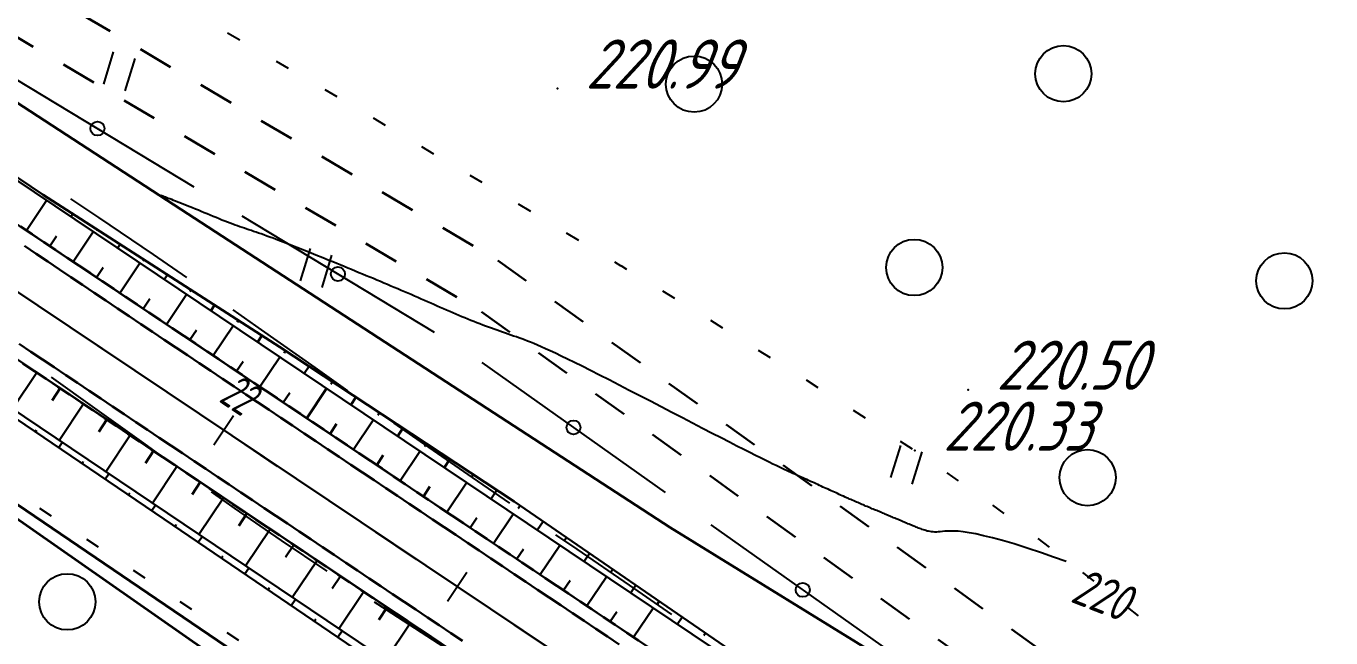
# Model space of a CAD drawing. Header units: millimetres. Extents: x -698 to 8131, y -704 to 4503.
# Drawn here: x 1380.4 to 1473.2, y 3603.4 to 3647 of the extents above; entities that cross this region are included whole.
import ezdxf

# ---------------------------------------------------------------- set-up
doc = ezdxf.new("R2010")
doc.units = ezdxf.units.MM
for name, pattern in [('CONTI', [0]), ('STRIHSMALL', [1, 0.5, -0.5]), ('STROT', [1.7, 0.5, -1.2])]:
    doc.linetypes.add(name, pattern=pattern)
for name, color, linetype, lineweight in [('10', 1, 'Continuous', 35), ('КОПИЯ_ОСЬ_13_ОТКОСЫ', 7, 'Continuous', 30), ('КОПИЯ_ОСЬ_ГРАНИЦЫ_ПОЛОС', 7, 'Continuous', 30), ('ОСЬ_ВЕРХ_ПОКРЫТИЯ_ГРАНИЦЫ_ПОЛОС', 7, 'Continuous', 30), ('ОСЬ_ВЕРХ_ПОКРЫТИЯ_ОСЬ', 1, 'Continuous', 30)]:
    doc.layers.add(name, color=color, linetype=linetype, lineweight=lineweight)
for name, color, linetype in [('_Ростелеком', 6, 'Continuous'), ('GOR_BDEFAULT', 212, 'CONTI'), ('PI_OTDEFAULT', 172, 'CONTI'), ('PI_TTDEFAULT', 5, 'CONTI'), ('PLN_O', 7, 'CONTI'), ('SIT_LDEFAULT', 7, 'CONTI'), ('ZAPSKDEFAULT', 7, 'CONTI'), ('Изменение выноски', 3, 'Continuous'), ('ОСЬ_ВЕРХ_ПОКРЫТИЯ_ПИКЕТЫ', 1, 'Continuous'), ('разметка', 7, 'Continuous')]:
    doc.layers.add(name, color=color, linetype=linetype)
doc.styles.add('eskd', font='isocpeui.ttf', dxfattribs={"width": 1.2})
doc.styles.add('SHRFT', font='isocpeui.ttf', dxfattribs={"width": 3.5})
doc.styles.get("Standard").update_dxf_attribs({"font": 'isocpeui.ttf'})
doc.styles.add('STYLE1', font='isocpeui.ttf', dxfattribs={"width": 0.9})
doc.linetypes.add('кабель_связи_проект.', pattern='A,10,-1,["/",STYLE1,S=3,R=0,X=0,Y=-1.5],-4.1', length=15.1)

# ---------------------------------------------------------------- blocks, each defined once
blk = doc.blocks.new('BL_2004')
at = {"color": 0}
blk.add_circle((0, 0), 2, dxfattribs=at)
blk = doc.blocks.new('BL_2011')
at = {"color": 0}
for p, q in [((0, 0), (0, 2.4)), ((1.6, 0), (1.6, 2.4))]:
    blk.add_line(p, q, dxfattribs=at)

msp = doc.modelspace()

# ---------------------------------------------------------------- linework, layer by layer
at = {"layer": '10'}
for points in [[(1046.543, 3727.064), (1198.733, 3733.064), (1220.213, 3730.384), (1260.153, 3712.304), (1366.673, 3650.014), (1391.903, 3633.604), (1426.223, 3611.284), (1477.833, 3579.504), (1522.493, 3550.704), (1558.313, 3536.504), (1597.923, 3523.884), (1628.593, 3510.074), (1698.423, 3498.654), (1715.913, 3495.084), (1834.883, 3470.784), (1953.683, 3446.504), (2141.803, 3408.074), (2216.553, 3392.804)], [(2162.783, 3383.774), (2086.083, 3399.104), (2023.843, 3412.104), (1914.293, 3434.964), (1842.823, 3450.024), (1748.353, 3469.324), (1605.033, 3494.404), (1606.563, 3488.914), (1596.893, 3490.534), (1543.043, 3509.994), (1510.863, 3521.344), (1481.723, 3540.654), (1368.533, 3619.734), (1289.903, 3664.834), (1246.893, 3688.964), (1228.043, 3695.534), (1204.683, 3699.254), (843.893, 3696.004)]]:
    msp.add_lwpolyline(points, dxfattribs=at)
at = {"layer": '_Ростелеком', "linetype": 'кабель_связи_проект.', "lineweight": 40, "ltscale": 0.25}
msp.add_lwpolyline([(1139.317, 3707.384), (1173.443, 3705.052), (1210.365, 3699.103), (1228.095, 3695.879), (1247.2, 3689.26), (1259.613, 3683.865), (1298.754, 3664.906), (1337.605, 3641.335), (1379.143, 3613.354), (1432.54, 3577.081), (1497.38, 3534.92), (1507.859, 3528.099), (1522.677, 3520.444), (1549.009, 3508.805), (1605.059, 3494.766), (1669.261, 3483.803), (1746.706, 3469.612), (1806.748, 3457.394), (1856.922, 3447.106), (1888.768, 3440.625), (1918.482, 3434.382), (2018.587, 3413.687), (2116.876, 3393.624), (2299.356, 3355.85)], dxfattribs=at)
at = {"layer": 'GOR_BDEFAULT', "color": 212, "elevation": 220, "flags": 128}
for points in [[(1452.649, 3609.48), (1451.619, 3609.82), (1450.699, 3610.11), (1449.879, 3610.35), (1449.159, 3610.54), (1448.529, 3610.7), (1447.969, 3610.82), (1447.499, 3610.91), (1447.079, 3610.97), (1446.729, 3611.01), (1446.429, 3611.02), (1446.169, 3611.03), (1445.959, 3611.02), (1445.769, 3611.01), (1445.599, 3610.99), (1445.449, 3610.98), (1445.309, 3610.97), (1445.179, 3610.96), (1445.059, 3610.96), (1444.939, 3610.97), (1444.829, 3610.98), (1444.719, 3610.99), (1444.619, 3611.01), (1444.519, 3611.03), (1444.429, 3611.06), (1444.339, 3611.09), (1444.249, 3611.11), (1444.159, 3611.14), (1444.079, 3611.18), (1443.989, 3611.21), (1443.909, 3611.24), (1443.829, 3611.28), (1443.739, 3611.31), (1443.659, 3611.35), (1443.569, 3611.38), (1443.489, 3611.41), (1443.399, 3611.45), (1443.319, 3611.48), (1443.229, 3611.52), (1443.149, 3611.55), (1443.059, 3611.59), (1442.979, 3611.62), (1442.889, 3611.66), (1442.809, 3611.69), (1442.719, 3611.73), (1442.629, 3611.77), (1442.549, 3611.8), (1442.459, 3611.84), (1442.379, 3611.87), (1442.299, 3611.91), (1442.209, 3611.94), (1442.129, 3611.98), (1442.039, 3612.02), (1441.959, 3612.05), (1441.869, 3612.09), (1441.789, 3612.12), (1441.699, 3612.16), (1441.619, 3612.19), (1441.529, 3612.23), (1441.449, 3612.27), (1441.359, 3612.3), (1441.279, 3612.34), (1441.189, 3612.37), (1441.109, 3612.41), (1441.019, 3612.44), (1440.939, 3612.48), (1440.849, 3612.51), (1440.769, 3612.55), (1440.679, 3612.59), (1440.589, 3612.62), (1440.499, 3612.66), (1440.409, 3612.7), (1440.329, 3612.74), (1440.239, 3612.77), (1440.139, 3612.81), (1440.049, 3612.85), (1439.959, 3612.89), (1439.869, 3612.93), (1439.769, 3612.97), (1439.679, 3613.01), (1439.579, 3613.05), (1439.489, 3613.09), (1439.389, 3613.14), (1439.289, 3613.18), (1439.189, 3613.22), (1439.089, 3613.27), (1438.989, 3613.31), (1438.889, 3613.36), (1438.779, 3613.4), (1438.679, 3613.45), (1438.569, 3613.5), (1438.469, 3613.54), (1438.359, 3613.59), (1438.249, 3613.64), (1438.139, 3613.69), (1438.029, 3613.74), (1437.919, 3613.79), (1437.809, 3613.84), (1437.689, 3613.89), (1437.579, 3613.95), (1437.459, 3614), (1437.339, 3614.05), (1437.219, 3614.11), (1437.099, 3614.16), (1436.979, 3614.22), (1436.859, 3614.27), (1436.729, 3614.33), (1436.609, 3614.39), (1436.479, 3614.45), (1436.349, 3614.51), (1436.219, 3614.56), (1436.079, 3614.63), (1435.949, 3614.69), (1435.809, 3614.75), (1435.679, 3614.81), (1435.539, 3614.87), (1435.389, 3614.94), (1435.249, 3615), (1435.109, 3615.07), (1434.959, 3615.13), (1434.809, 3615.2), (1434.659, 3615.27), (1434.509, 3615.34), (1434.339, 3615.42), (1434.159, 3615.5), (1433.969, 3615.59), (1433.759, 3615.69), (1433.529, 3615.8), (1433.269, 3615.93), (1432.979, 3616.07), (1432.649, 3616.23), (1432.299, 3616.41), (1431.899, 3616.61), (1431.459, 3616.83), (1430.969, 3617.08), (1430.439, 3617.35), (1429.849, 3617.66), (1429.209, 3617.98), (1428.539, 3618.33), (1427.829, 3618.7), (1427.099, 3619.08), (1426.349, 3619.47), (1425.589, 3619.86), (1424.829, 3620.26), (1424.069, 3620.65), (1423.319, 3621.04), (1422.589, 3621.42), (1421.879, 3621.78), (1421.199, 3622.13), (1420.559, 3622.45), (1419.959, 3622.75), (1419.419, 3623.02), (1418.929, 3623.26), (1418.479, 3623.48), (1418.069, 3623.68), (1417.699, 3623.85), (1417.359, 3624), (1417.059, 3624.14), (1416.779, 3624.26), (1416.519, 3624.37), (1416.289, 3624.46), (1416.069, 3624.55), (1415.859, 3624.63), (1415.669, 3624.7), (1415.469, 3624.77), (1415.289, 3624.84), (1415.089, 3624.9), (1414.899, 3624.97), (1414.709, 3625.04), (1414.509, 3625.11), (1414.309, 3625.18), (1414.119, 3625.25), (1413.919, 3625.32), (1413.709, 3625.39), (1413.509, 3625.46), (1413.309, 3625.54), (1413.099, 3625.61), (1412.889, 3625.69), (1412.679, 3625.77), (1412.469, 3625.85), (1412.259, 3625.93), (1412.049, 3626.02), (1411.839, 3626.1), (1411.629, 3626.19), (1411.409, 3626.28), (1411.199, 3626.37), (1410.979, 3626.46), (1410.759, 3626.56), (1410.539, 3626.65), (1410.319, 3626.75), (1410.099, 3626.84), (1409.869, 3626.94), (1409.649, 3627.04), (1409.419, 3627.14), (1409.199, 3627.24), (1408.969, 3627.34), (1408.739, 3627.44), (1408.509, 3627.54), (1408.269, 3627.64), (1408.039, 3627.74), (1407.799, 3627.85), (1407.569, 3627.95), (1407.329, 3628.05), (1407.089, 3628.15), (1406.849, 3628.26), (1406.599, 3628.36), (1406.359, 3628.46), (1406.109, 3628.57), (1405.859, 3628.67), (1405.609, 3628.78), (1405.359, 3628.88), (1405.109, 3628.99), (1404.859, 3629.09), (1404.599, 3629.2), (1404.339, 3629.31), (1404.079, 3629.41), (1403.819, 3629.52), (1403.559, 3629.63), (1403.299, 3629.74), (1403.029, 3629.85), (1402.759, 3629.96), (1402.499, 3630.07), (1402.229, 3630.18), (1401.949, 3630.29), (1401.679, 3630.4), (1401.399, 3630.51), (1401.129, 3630.62), (1400.849, 3630.73), (1400.569, 3630.84), (1400.289, 3630.96), (1400.019, 3631.07), (1399.739, 3631.17), (1399.469, 3631.28), (1399.199, 3631.39), (1398.939, 3631.49), (1398.689, 3631.59), (1398.439, 3631.68), (1398.199, 3631.77), (1397.969, 3631.86), (1397.739, 3631.95), (1397.529, 3632.02), (1397.319, 3632.1), (1397.129, 3632.17), (1396.939, 3632.23), (1396.769, 3632.29), (1396.589, 3632.35), (1396.429, 3632.41), (1396.259, 3632.46), (1396.099, 3632.52), (1395.939, 3632.57), (1395.779, 3632.63), (1395.609, 3632.68), (1395.449, 3632.74), (1395.279, 3632.8), (1395.099, 3632.87), (1394.919, 3632.93), (1394.729, 3633.01), (1394.539, 3633.08), (1394.339, 3633.16), (1394.129, 3633.24), (1393.929, 3633.33), (1393.709, 3633.41), (1393.499, 3633.5), (1393.289, 3633.59), (1393.079, 3633.67), (1392.859, 3633.76), (1392.659, 3633.85), (1392.449, 3633.93), (1392.249, 3634.02), (1392.059, 3634.1), (1391.869, 3634.17), (1391.689, 3634.25), (1391.509, 3634.32), (1391.349, 3634.38), (1391.189, 3634.44), (1391.039, 3634.5), (1390.899, 3634.56), (1390.759, 3634.61), (1390.639, 3634.66), (1390.519, 3634.7), (1390.409, 3634.74), (1390.309, 3634.78), (1390.219, 3634.82), (1390.129, 3634.85), (1390.059, 3634.88), (1389.989, 3634.9)], [(1454.409, 3608.86), (1453.499, 3609.18), (1452.649, 3609.48)]]:
    msp.add_lwpolyline(points, dxfattribs=at)
at = {"layer": 'PI_TTDEFAULT', "color": 5}
for p in [(1418.209, 3642.51, 220.989), (1447.429, 3621.08, 220.504), (1443.639, 3616.75, 220.331)]:
    msp.add_point(p, dxfattribs=at)
at = {"layer": 'PLN_O'}
for p, q in [((1378.639, 3643.81), (1392.329, 3635.53)), ((1395.749, 3633.46), (1409.439, 3625.18)), ((1412.819, 3623.03), (1425.869, 3613.78)), ((1429.129, 3611.47), (1442.179, 3602.22))]:
    msp.add_line(p, q, dxfattribs=at)
for centre in [(1385.479, 3639.67), (1402.589, 3629.32), (1419.349, 3618.4), (1435.659, 3606.84)]:
    msp.add_circle(centre, 0.5, dxfattribs=at)
at = {"layer": 'SIT_LDEFAULT', "color": 7}
for p, q in [((1394.739, 3646.49), (1395.599, 3645.99)), ((1398.199, 3644.47), (1399.059, 3643.96)), ((1401.649, 3642.45), (1402.509, 3641.94)), ((1405.089, 3640.42), (1405.949, 3639.91)), ((1408.539, 3638.39), (1409.399, 3637.88)), ((1411.979, 3636.36), (1412.839, 3635.85)), ((1385.579, 3633.34), (1383.579, 3634.66)), ((1415.419, 3634.31), (1416.279, 3633.8)), ((1389.459, 3630.71), (1385.579, 3633.34)), ((1418.839, 3632.25), (1419.699, 3631.73)), ((1391.839, 3629.06), (1389.459, 3630.71)), ((1422.269, 3630.19), (1422.729, 3629.91)), ((1422.729, 3629.92), (1423.129, 3629.67)), ((1425.689, 3628.11), (1426.539, 3627.59)), ((1397.159, 3625.34), (1395.129, 3626.77)), ((1429.099, 3626.03), (1429.949, 3625.5)), ((1400.959, 3622.66), (1397.159, 3625.34)), ((1432.499, 3623.91), (1433.349, 3623.38)), ((1382.179, 3621.98), (1385.279, 3619.77)), ((1403.299, 3621), (1400.959, 3622.66)), ((1435.899, 3621.78), (1436.739, 3621.24)), ((1385.279, 3619.77), (1388.579, 3617.39)), ((1439.259, 3619.63), (1440.099, 3619.08)), ((1408.459, 3617.4), (1406.579, 3618.71)), ((1388.579, 3617.39), (1390.309, 3616.15)), ((1412.169, 3614.84), (1408.459, 3617.4)), ((1442.599, 3617.43), (1443.439, 3616.88)), ((1414.819, 3613.02), (1412.169, 3614.84)), ((1445.909, 3615.18), (1446.729, 3614.61)), ((1393.569, 3613.82), (1395.199, 3612.66)), ((1381.349, 3612.66), (1382.189, 3612.11)), ((1395.199, 3612.66), (1398.549, 3610.35)), ((1449.169, 3612.87), (1449.979, 3612.28)), ((1419.609, 3609.73), (1418.099, 3610.77)), ((1384.689, 3610.45), (1385.519, 3609.9)), ((1398.549, 3610.35), (1401.809, 3608.18)), ((1423.329, 3607.18), (1419.609, 3609.73)), ((1452.389, 3610.49), (1453.189, 3609.88)), ((1388.019, 3608.24), (1388.849, 3607.69)), ((1455.569, 3608.07), (1456.369, 3607.46)), ((1426.339, 3605.09), (1423.329, 3607.18)), ((1391.349, 3606.02), (1392.179, 3605.47)), ((1405.159, 3606), (1406.009, 3605.45)), ((1406.009, 3605.45), (1410.129, 3602.79)), ((1458.739, 3605.61), (1459.529, 3604.99)), ((1394.679, 3603.81), (1395.509, 3603.26))]:
    msp.add_line(p, q, dxfattribs=at)
at = {"layer": 'Изменение выноски', "color": 6, "linetype": 'STRIHSMALL', "lineweight": 30, "ltscale": 5}
for points in [[(556.332, 3860.56), (604.918, 3817.015), (628.184, 3799.301), (686.099, 3761.104), (720.913, 3742.414), (750.286, 3732.575), (769.134, 3728.282), (789.493, 3727.106), (889.152, 3726.396), (1065.261, 3728.586), (1211.221, 3732.103), (1235.187, 3728.312), (1268.027, 3716.586), (1413.955, 3630.282), (1512.481, 3559.579), (1541.19, 3544.005), (1583.744, 3530.316), (1643.333, 3517.859), (1703.527, 3507.498), (1908.586, 3467.917), (1956.677, 3459.176)], [(555.17, 3856.914), (603.757, 3813.368), (627.023, 3795.654), (684.937, 3757.458), (719.751, 3738.767), (749.124, 3728.928), (767.972, 3724.635), (788.332, 3723.459), (887.99, 3722.749), (1064.099, 3724.939), (1210.06, 3728.456), (1234.026, 3724.666), (1266.865, 3712.939), (1412.793, 3626.635), (1511.319, 3555.932), (1540.029, 3540.359), (1582.582, 3526.669), (1642.171, 3514.212), (1702.365, 3503.851), (1907.424, 3464.27), (1955.515, 3455.529)]]:
    msp.add_lwpolyline(points, dxfattribs=at)
at = {"layer": 'КОПИЯ_ОСЬ_13_ОТКОСЫ'}
for points in [[(1350.57, 3652.416), (1457.168, 3581.007), (1466.762, 3574.683), (1471.771, 3571.404), (1476.369, 3568.418), (1479.887, 3566.153), (1483.497, 3563.853), (1485.6, 3562.524), (1491.928, 3558.582), (1495.53, 3556.385), (1499.145, 3554.21), (1504.273, 3551.196), (1505.56, 3550.452), (1507.772, 3549.331), (1512.21, 3547.129), (1514.436, 3546.05), (1516.172, 3545.108), (1517.913, 3544.178), (1521.844, 3542.117)], [(1367.929, 3644.179), (1381.608, 3634.952), (1398.434, 3624.135), (1415.135, 3613.13), (1431.616, 3601.797), (1448.191, 3590.604), (1458.826, 3583.481), (1465.498, 3579.083), (1470.469, 3575.753), (1472.955, 3574.096), (1475.86, 3572.174)], [(1367.802, 3643.99), (1458.521, 3583.026), (1469.349, 3575.868), (1474.764, 3572.319), (1477.683, 3570.42), (1479.772, 3569.074), (1481.195, 3568.164), (1483.116, 3566.929), (1487.727, 3564.011), (1489.41, 3562.963), (1491.94, 3561.405), (1493.63, 3560.374), (1497.444, 3558.084), (1501.281, 3555.835), (1502.993, 3554.852), (1506.859, 3552.674), (1507.745, 3552.238), (1510.405, 3550.948), (1513.077, 3549.682), (1515.76, 3548.439), (1517.069, 3547.768), (1518.381, 3547.102), (1520.134, 3546.227)], [(1367.802, 3643.99), (1458.521, 3583.026), (1469.349, 3575.868), (1474.763, 3572.319), (1477.683, 3570.42), (1479.772, 3569.074), (1481.195, 3568.164), (1483.116, 3566.929), (1487.727, 3564.011), (1489.41, 3562.963), (1491.94, 3561.405), (1493.63, 3560.374), (1497.444, 3558.084), (1501.281, 3555.835), (1502.993, 3554.852), (1506.859, 3552.674), (1507.745, 3552.238), (1510.405, 3550.948), (1513.077, 3549.682), (1515.76, 3548.439), (1517.069, 3547.768), (1518.381, 3547.102), (1520.134, 3546.227)], [(1353.602, 3640.761), (1461.45, 3568.518), (1467.71, 3564.359), (1471.898, 3561.6), (1475.428, 3559.295), (1477.787, 3557.765), (1480.745, 3555.863), (1483.712, 3553.973), (1487.332, 3551.696), (1490.964, 3549.44), (1496.127, 3546.299), (1501.33, 3543.215), (1506.428, 3539.933), (1508.14, 3538.854), (1509.857, 3537.783), (1512.963, 3536.081), (1516.084, 3534.407), (1518.775, 3532.995), (1521.478, 3531.607)], [(1351.912, 3638.238), (1442.581, 3577.2), (1450.86, 3571.591), (1456.816, 3567.532), (1463.362, 3563.246), (1467.152, 3560.782), (1473.662, 3556.579), (1480.281, 3552.331), (1484.542, 3549.62), (1487.111, 3548.008), (1490.72, 3545.761), (1492.702, 3544.536), (1499.634, 3540.313), (1503.874, 3537.479), (1508.138, 3534.678), (1509.905, 3533.657), (1515.241, 3530.632), (1516.584, 3529.888), (1521.543, 3527.208), (1522.905, 3526.492), (1525.825, 3524.982), (1527.991, 3522.827), (1527.993, 3522.825)], [(1351.912, 3638.238), (1442.581, 3577.2), (1450.86, 3571.591), (1456.816, 3567.532), (1463.362, 3563.246), (1467.152, 3560.782), (1473.662, 3556.579), (1480.281, 3552.331), (1484.542, 3549.62), (1487.112, 3548.008), (1490.72, 3545.761), (1492.702, 3544.536), (1499.634, 3540.313), (1503.874, 3537.479), (1508.138, 3534.678), (1509.905, 3533.657), (1515.241, 3530.632), (1516.584, 3529.888), (1521.543, 3527.208), (1522.905, 3526.492), (1525.825, 3524.982), (1527.991, 3522.826), (1531.921, 3518.68), (1531.921, 3518.68)], [(1380.424, 3632.417), (1381.852, 3634.548)], [(1382.04, 3634.674), (1382.004, 3634.618)], [(1383.723, 3633.593), (1383.587, 3633.382)], [(1382.086, 3631.304), (1382.562, 3632.014)], [(1383.748, 3630.191), (1385.172, 3632.317)], [(1385.405, 3632.511), (1385.36, 3632.441)], [(1387.087, 3631.43), (1386.908, 3631.151)], [(1388.77, 3630.348), (1388.71, 3630.255)], [(1385.409, 3629.078), (1385.884, 3629.786)], [(1387.071, 3627.964), (1388.492, 3630.086)], [(1390.452, 3629.266), (1390.229, 3628.919)], [(1388.733, 3626.851), (1389.206, 3627.559)], [(1390.394, 3625.738), (1391.812, 3627.855)], [(1392.134, 3628.185), (1392.06, 3628.069)], [(1393.817, 3627.103), (1393.549, 3626.688)], [(1393.717, 3623.512), (1395.132, 3625.624)], [(1395.499, 3626.022), (1395.41, 3625.883)], [(1392.056, 3624.625), (1392.528, 3625.331)], [(1397.181, 3624.94), (1396.87, 3624.456)], [(1398.861, 3623.854), (1398.755, 3623.694)], [(1373.67, 3623.104), (1390.226, 3611.883), (1406.767, 3600.639), (1415.051, 3595.037), (1423.321, 3589.415), (1439.848, 3578.151), (1442.164, 3576.577), (1450.423, 3570.939), (1456.364, 3566.856), (1461.231, 3563.668), (1462.073, 3563.121), (1464.598, 3561.475), (1465.436, 3560.92), (1466.279, 3560.372), (1467.117, 3559.815), (1468.804, 3558.718), (1469.635, 3558.15), (1471.324, 3557.051), (1472.177, 3556.515), (1473.198, 3555.866), (1476.868, 3553.553)], [(1395.379, 3622.399), (1395.851, 3623.103)], [(1397.041, 3621.286), (1398.452, 3623.393)], [(1400.531, 3622.753), (1400.185, 3622.229)], [(1381.161, 3622.3), (1379.429, 3619.714)], [(1382.823, 3621.187), (1382.245, 3620.325)], [(1398.702, 3620.173), (1399.173, 3620.875)], [(1400.364, 3619.06), (1401.772, 3621.162)], [(1402.201, 3621.653), (1402.085, 3621.478)], [(1384.484, 3620.074), (1382.747, 3617.48)], [(1403.871, 3620.553), (1403.505, 3619.997)], [(1405.541, 3619.452), (1405.419, 3619.267)], [(1381.068, 3618.09), (1381.147, 3618.208)], [(1386.146, 3618.961), (1385.567, 3618.096)], [(1402.026, 3617.946), (1402.495, 3618.647)], [(1403.687, 3616.833), (1405.092, 3618.931)], [(1407.211, 3618.352), (1406.825, 3617.766)], [(1382.723, 3616.968), (1382.969, 3617.331)], [(1387.808, 3617.848), (1386.065, 3615.246)], [(1408.881, 3617.251), (1408.752, 3617.056)], [(1389.469, 3616.735), (1388.889, 3615.867)], [(1405.349, 3615.72), (1405.817, 3616.419)], [(1407.01, 3614.607), (1408.412, 3616.7)], [(1384.379, 3615.846), (1384.461, 3615.967)], [(1391.131, 3615.622), (1389.383, 3613.012)], [(1410.551, 3616.151), (1410.145, 3615.535)], [(1386.034, 3614.724), (1386.287, 3615.097)], [(1392.793, 3614.508), (1392.21, 3613.639)], [(1410.334, 3612.381), (1411.732, 3614.469)], [(1412.221, 3615.05), (1412.086, 3614.845)], [(1387.69, 3613.602), (1387.774, 3613.726)], [(1408.672, 3613.494), (1409.139, 3614.192)], [(1413.891, 3613.95), (1413.465, 3613.304)], [(1389.346, 3612.48), (1389.605, 3612.863)], [(1394.454, 3613.395), (1392.702, 3610.779)], [(1415.555, 3612.841), (1415.409, 3612.629)], [(1396.116, 3612.282), (1395.532, 3611.41)], [(1411.995, 3611.268), (1412.461, 3611.964)], [(1413.657, 3610.155), (1415.052, 3612.238)], [(1417.203, 3611.708), (1416.773, 3611.081)], [(1391, 3611.357), (1391.087, 3611.484)], [(1397.778, 3611.169), (1396.02, 3608.545)], [(1392.654, 3610.232), (1392.924, 3610.629)], [(1399.439, 3610.056), (1398.853, 3609.181)], [(1415.319, 3609.042), (1415.784, 3609.736)], [(1416.98, 3607.928), (1418.372, 3610.007)], [(1418.851, 3610.575), (1418.708, 3610.366)], [(1394.308, 3609.108), (1394.398, 3609.24)], [(1401.101, 3608.943), (1399.338, 3606.311)], [(1420.499, 3609.441), (1420.093, 3608.85)], [(1395.962, 3607.984), (1396.242, 3608.395)], [(1422.147, 3608.308), (1422.012, 3608.111)], [(1397.617, 3606.859), (1397.71, 3606.997)], [(1402.763, 3607.83), (1402.175, 3606.953)], [(1418.642, 3606.815), (1419.106, 3607.508)], [(1420.303, 3605.702), (1421.692, 3607.775)], [(1423.795, 3607.175), (1423.413, 3606.619)], [(1399.271, 3605.735), (1399.56, 3606.161)], [(1404.424, 3606.717), (1402.656, 3604.077)], [(1425.443, 3606.042), (1425.316, 3605.856)], [(1406.086, 3605.604), (1405.497, 3604.724)], [(1421.965, 3604.589), (1422.428, 3605.28)], [(1423.627, 3603.476), (1425.012, 3605.544)], [(1400.925, 3604.611), (1401.021, 3604.753)], [(1407.748, 3604.491), (1405.974, 3601.844)], [(1427.091, 3604.908), (1426.733, 3604.388)], [(1402.579, 3603.486), (1402.879, 3603.928)], [(1428.739, 3603.775), (1428.62, 3603.602)]]:
    msp.add_lwpolyline(points, dxfattribs=at)
at = {"layer": 'КОПИЯ_ОСЬ_ГРАНИЦЫ_ПОЛОС'}
for points in [[(1380.003, 3632.703), (1380.833, 3632.147), (1381.663, 3631.591), (1382.492, 3631.035), (1383.322, 3630.48), (1384.152, 3629.924), (1384.981, 3629.368), (1385.811, 3628.812), (1386.641, 3628.256), (1387.471, 3627.7), (1388.3, 3627.144), (1389.13, 3626.588), (1389.96, 3626.033), (1390.79, 3625.477), (1391.619, 3624.921), (1392.449, 3624.365), (1393.279, 3623.809), (1394.108, 3623.253), (1394.938, 3622.697), (1395.768, 3622.141), (1396.598, 3621.586), (1397.427, 3621.03), (1398.257, 3620.474), (1399.087, 3619.918), (1399.917, 3619.362), (1400.746, 3618.806), (1401.576, 3618.25), (1402.406, 3617.694), (1403.235, 3617.139), (1404.065, 3616.583), (1404.895, 3616.027), (1405.725, 3615.471), (1406.554, 3614.915), (1407.384, 3614.359), (1408.214, 3613.803), (1409.044, 3613.247), (1409.873, 3612.692), (1410.703, 3612.136), (1411.533, 3611.58), (1412.363, 3611.024), (1413.192, 3610.468), (1414.022, 3609.912), (1414.852, 3609.356), (1415.681, 3608.801), (1416.511, 3608.245), (1417.341, 3607.689), (1418.171, 3607.133), (1419, 3606.577), (1419.83, 3606.021), (1420.66, 3605.465), (1421.49, 3604.909), (1422.319, 3604.354), (1423.149, 3603.798), (1423.979, 3603.242)], [(1380.17, 3622.962), (1381, 3622.406), (1381.83, 3621.849), (1382.661, 3621.293), (1383.491, 3620.737), (1384.321, 3620.181), (1385.151, 3619.625), (1385.982, 3619.068), (1386.812, 3618.512), (1387.642, 3617.956), (1388.472, 3617.4), (1389.303, 3616.843), (1390.133, 3616.287), (1390.963, 3615.731), (1391.793, 3615.175), (1392.624, 3614.619), (1393.454, 3614.062), (1394.284, 3613.506), (1395.115, 3612.95), (1395.945, 3612.394), (1396.775, 3611.837), (1397.605, 3611.281), (1398.436, 3610.725), (1399.266, 3610.169), (1400.096, 3609.612), (1400.926, 3609.056), (1401.757, 3608.5), (1402.587, 3607.944), (1403.417, 3607.388), (1404.247, 3606.831), (1405.078, 3606.275), (1405.908, 3605.719), (1406.738, 3605.163), (1407.568, 3604.606), (1408.399, 3604.05), (1409.229, 3603.494), (1410.059, 3602.938)]]:
    msp.add_lwpolyline(points, dxfattribs=at)
at = {"layer": 'ОСЬ_ВЕРХ_ПОКРЫТИЯ_ГРАНИЦЫ_ПОЛОС', "linetype": 'Continuous'}
for points in [[(1380.003, 3632.703), (1380.833, 3632.147), (1381.663, 3631.591), (1382.492, 3631.035), (1383.322, 3630.479), (1384.152, 3629.924), (1384.982, 3629.368), (1385.811, 3628.812), (1386.641, 3628.256), (1387.471, 3627.7), (1388.301, 3627.144), (1389.13, 3626.588), (1389.96, 3626.032), (1390.79, 3625.477), (1391.619, 3624.921), (1392.449, 3624.365), (1393.279, 3623.809), (1394.109, 3623.253), (1394.938, 3622.697), (1395.768, 3622.141), (1396.598, 3621.585), (1397.428, 3621.03), (1398.257, 3620.474), (1399.087, 3619.918), (1399.917, 3619.362), (1400.747, 3618.806), (1401.576, 3618.25), (1402.406, 3617.694), (1403.236, 3617.138), (1404.065, 3616.583), (1404.895, 3616.027), (1405.725, 3615.471), (1406.555, 3614.915), (1407.384, 3614.359), (1408.214, 3613.803), (1409.044, 3613.247), (1409.874, 3612.691), (1410.703, 3612.136), (1411.533, 3611.58), (1412.363, 3611.024), (1413.192, 3610.468), (1414.022, 3609.912), (1414.852, 3609.356), (1415.682, 3608.8), (1416.511, 3608.244), (1417.341, 3607.689), (1418.171, 3607.133), (1419.001, 3606.577), (1419.83, 3606.021), (1420.66, 3605.465), (1421.49, 3604.909), (1422.319, 3604.353), (1423.149, 3603.798), (1423.979, 3603.242)], [(1422.593, 3602.967), (1421.763, 3603.523), (1420.933, 3604.078), (1420.103, 3604.634), (1419.274, 3605.19), (1418.444, 3605.746), (1417.614, 3606.302), (1416.785, 3606.858), (1415.955, 3607.414), (1415.125, 3607.97), (1414.295, 3608.525), (1413.466, 3609.081), (1412.636, 3609.637), (1411.806, 3610.193), (1410.976, 3610.749), (1410.147, 3611.305), (1409.317, 3611.861), (1408.487, 3612.417), (1407.657, 3612.972), (1406.828, 3613.528), (1405.998, 3614.084), (1405.168, 3614.64), (1404.339, 3615.196), (1403.509, 3615.752), (1402.679, 3616.308), (1401.849, 3616.864), (1401.02, 3617.419), (1400.19, 3617.975), (1399.36, 3618.531), (1398.53, 3619.087), (1397.701, 3619.643), (1396.871, 3620.199), (1396.041, 3620.755), (1395.212, 3621.311), (1394.382, 3621.866), (1393.552, 3622.422), (1392.722, 3622.978), (1391.893, 3623.534), (1391.063, 3624.09), (1390.233, 3624.646), (1389.403, 3625.202), (1388.574, 3625.758), (1387.744, 3626.313), (1386.914, 3626.869), (1386.085, 3627.425), (1385.255, 3627.981), (1384.425, 3628.537), (1383.595, 3629.093), (1382.766, 3629.649), (1381.936, 3630.204), (1381.106, 3630.76), (1380.276, 3631.316)]]:
    msp.add_lwpolyline(points, dxfattribs=at)
at = {"layer": 'ОСЬ_ВЕРХ_ПОКРЫТИЯ_ГРАНИЦЫ_ПОЛОС', "linetype": 'Continuous', "lineweight": 30}
for points in [[(1411.446, 3603.212), (1410.616, 3603.768), (1409.786, 3604.325), (1408.955, 3604.881), (1408.125, 3605.437), (1407.295, 3605.993), (1406.465, 3606.55), (1405.634, 3607.106), (1404.804, 3607.662), (1403.974, 3608.218), (1403.144, 3608.774), (1402.313, 3609.331), (1401.483, 3609.887), (1400.653, 3610.443), (1399.823, 3610.999), (1398.992, 3611.556), (1398.162, 3612.112), (1397.332, 3612.668), (1396.502, 3613.224), (1395.671, 3613.78), (1394.841, 3614.337), (1394.011, 3614.893), (1393.181, 3615.449), (1392.35, 3616.005), (1391.52, 3616.562), (1390.69, 3617.118), (1389.86, 3617.674), (1389.029, 3618.23), (1388.199, 3618.786), (1387.369, 3619.343), (1386.539, 3619.899), (1385.708, 3620.455), (1384.878, 3621.011), (1384.048, 3621.568), (1383.218, 3622.124), (1382.387, 3622.68), (1381.557, 3623.236), (1380.727, 3623.793), (1379.897, 3624.349)], [(1410.059, 3602.938), (1409.229, 3603.494), (1408.399, 3604.05), (1407.569, 3604.606), (1406.738, 3605.163), (1405.908, 3605.719), (1405.078, 3606.275), (1404.248, 3606.831), (1403.417, 3607.387), (1402.587, 3607.944), (1401.757, 3608.5), (1400.927, 3609.056), (1400.096, 3609.612), (1399.266, 3610.169), (1398.436, 3610.725), (1397.605, 3611.281), (1396.775, 3611.837), (1395.945, 3612.393), (1395.115, 3612.95), (1394.284, 3613.506), (1393.454, 3614.062), (1392.624, 3614.618), (1391.794, 3615.175), (1390.963, 3615.731), (1390.133, 3616.287), (1389.303, 3616.843), (1388.473, 3617.399), (1387.642, 3617.956), (1386.812, 3618.512), (1385.982, 3619.068), (1385.152, 3619.624), (1384.321, 3620.181), (1383.491, 3620.737), (1382.661, 3621.293), (1381.831, 3621.849), (1381, 3622.406), (1380.17, 3622.962)]]:
    msp.add_lwpolyline(points, dxfattribs=at)
at = {"layer": 'ОСЬ_ВЕРХ_ПОКРЫТИЯ_ОСЬ'}
msp.add_lwpolyline([(1355.844, 3644.074), (1454.917, 3577.7), (1454.917, 3577.7), (1463.137, 3572.2), (1467.253, 3569.46), (1470.552, 3567.275), (1473.029, 3565.643), (1475.51, 3564.016)], dxfattribs=at)
at = {"layer": 'ОСЬ_ВЕРХ_ПОКРЫТИЯ_ПИКЕТЫ'}
for p, q in [((1393.764, 3617.164), (1395.156, 3619.241)), ((1393.764, 3617.164), (1395.156, 3619.241)), ((1410.38, 3606.033), (1411.772, 3608.11))]:
    msp.add_line(p, q, dxfattribs=at)
at = {"layer": 'разметка', "linetype": 'STROT', "lineweight": 30, "ltscale": 7}
msp.add_lwpolyline([(466.865, 3921.648), (466.865, 3921.648, 0.010848), (512.36, 3874.567, 0.026039), (590.276, 3805.554, 0.004471), (613.924, 3787.094, 0.012597), (642.432, 3765.701, 0.122053), (777.244, 3714.201, 0.036279), (867.132, 3712.224), (1097.506, 3718.677, -0.037498), (1187.394, 3716.7, -0.079736), (1278.74, 3690.321, -0.037499), (1355.844, 3644.074), (1454.917, 3577.7, 0.037498), (1532.021, 3531.453, 0.023279), (1557.805, 3520.742, 0.037464), (1644.982, 3498.745), (2134.499, 3400.957), (2134.499, 3400.957)], format="xyb", dxfattribs=at)

# ---------------------------------------------------------------- block references
at = {"layer": 'ZAPSKDEFAULT', "color": 7, "rotation": 342.9999999999999}
for name, p in [('BL_2004', (1454.204, 3643.569)), ('BL_2011', (1385.929, 3642.83)), ('BL_2004', (1427.929, 3642.83)), ('BL_2004', (1443.596, 3629.784)), ('BL_2011', (1399.929, 3628.83)), ('BL_2004', (1469.929, 3628.83)), ('BL_2004', (1455.929, 3614.83)), ('BL_2011', (1441.929, 3614.83)), ('BL_2004', (1383.332, 3605.993))]:
    msp.add_blockref(name, p, dxfattribs=at)

# ---------------------------------------------------------------- texts
at = {"layer": 'GOR_BDEFAULT', "color": 212, "style": 'SHRFT', "width": 0.75}
msp.add_text('220', height=2.625, rotation=338.66094, dxfattribs=at).set_placement((1454.625, 3606.03, 220))
at = {"layer": 'PI_OTDEFAULT', "color": 172, "style": 'eskd', "oblique": 10, "width": 0.8}
for s, p in [('220.99', (1420.199, 3642.51)), ('220.50', (1449.429, 3621.08)), ('220.33', (1445.639, 3616.74))]:
    msp.add_text(s, height=3.5, dxfattribs=at).set_placement(p)
at = {"layer": 'ОСЬ_ВЕРХ_ПОКРЫТИЯ_ПИКЕТЫ', "width": 0.6}
msp.add_text('22', height=2.5, rotation=326.18009, dxfattribs=at).set_placement((1394.049, 3620.284))

doc.saveas('drawing.dxf')
